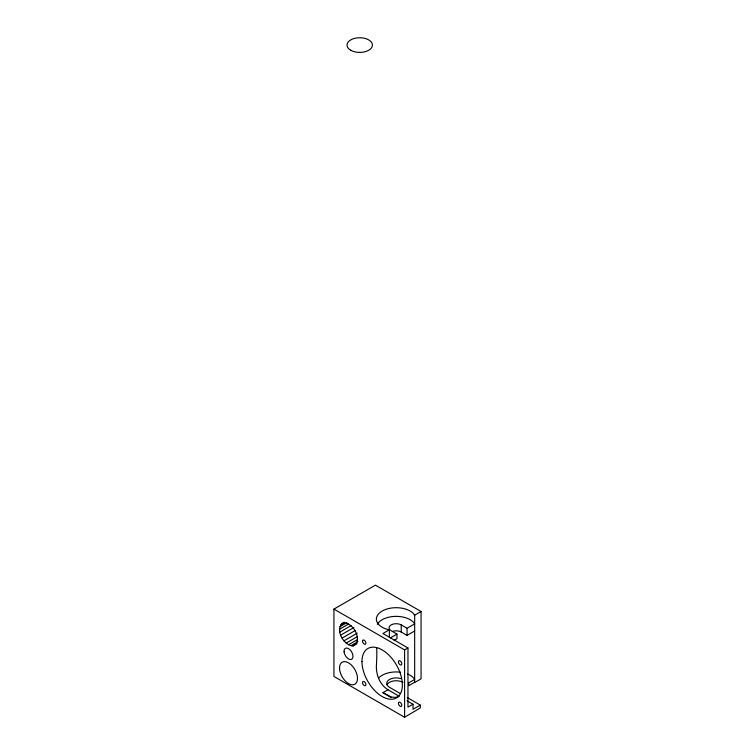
<?xml version="1.0" encoding="UTF-8"?>
<svg xmlns="http://www.w3.org/2000/svg" width="755" height="755" viewBox="0 0 755 755"><rect width="100%" height="100%" fill="white"/><g stroke="black" fill="none" stroke-linecap="round" stroke-linejoin="round"><path stroke-width="1.13" d="M342.166 623.413C352.651 620.327 363.853 640.929 353 645.969C343.119 645.459 333.719 627.924 344.195 622.252M414.665 682.275L408.738 685.71L408.738 682.86L414.665 679.424L412.985 677.301A19.828 11.448 0 0 0 407.681 674.055M407.275 697.573L420.28 705.095L420.28 707.945L404.595 717.25L333.936 676.452L333.936 609.106L375.433 585.144L421.064 611.493L421.064 678.839L414.665 682.539L414.665 615.183L412.985 613.069A19.828 11.448 0 0 0 381.671 611.342A19.828 11.448 0 0 0 386.9 629.255L389.372 629.793L389.372 637.38M340.741 624.734L344.79 622.403M339.844 626.716L346.932 622.63M339.542 629.226L348.65 623.97M339.844 632.086L350.981 625.659M340.741 635.097L353.906 627.499M342.166 638.069L355.331 630.472M344.025 640.787L357.19 633.19M346.196 643.071L357.323 636.644M348.517 644.77L357.625 639.504M350.839 645.751L357.927 641.665M353 645.969L357.049 643.628M389.372 629.793L382.927 633.511L407.964 647.96L407.964 707.142L413.013 704.226L413.013 709.275L420.28 705.095M414.665 615.183L421.064 611.493M390.316 637.918L396.951 634.096L396.951 638.758L394.11 640.4M396.951 634.096L391.137 630.736A7.135 4.124 0 0 1 391.137 624.904A7.135 4.124 0 0 1 401.235 624.904L407.049 628.264L414.665 623.866L412.985 621.742A19.828 11.448 0 0 0 393.742 616.457A19.828 11.448 0 0 0 377.321 624.3M392.619 631.378A7.135 4.124 0 0 1 401.235 632.029L407.049 635.389L414.665 630.991M333.936 609.106L404.595 649.904L407.964 647.96M398.848 696.487A28.548 16.487 60 0 1 390.75 696.808L382.927 692.694L387.985 689.768L398.999 696.129M407.011 700.753L413.013 704.226M382.927 692.694L391.099 697.412M400.273 693.524L389.457 687.267A9.513 5.493 0 0 1 388.636 680.038A9.513 5.493 0 0 1 400.943 678.622M387.985 689.768C379.973 684.785 376.235 675.319 376.368 666.146A18.639 1.444 -86.9 0 0 376.688 647.818M407.049 628.264L407.049 635.389M404.595 649.904L404.595 717.25M401.235 624.904L401.235 632.029M378.67 678.018A19.828 11.448 0 0 1 400.622 672.224M386.994 684.813A9.513 5.493 0 0 1 402.915 682.35M350.754 50.255A12.693 7.323 0 0 0 371.988 46.97A12.693 7.323 0 0 0 356.445 37.995A12.693 7.323 0 0 0 350.754 50.255M339.561 668.76A12.693 7.323 60 0 0 353.519 684.7A12.693 7.323 60 0 0 352.462 666.184A12.693 7.323 60 0 0 339.561 668.76M398.423 661.918A2.378 1.378 60 0 0 400.971 665.023A2.378 1.378 60 0 0 400.924 661.625A2.378 1.378 60 0 0 398.423 661.918M361.975 661.559A28.548 16.487 60 0 0 392.26 699.234A28.548 16.487 60 0 0 392.26 658.851A28.548 16.487 60 0 0 361.975 661.559M362.532 641.165A2.378 1.378 60 0 0 365.061 644.298A2.378 1.378 60 0 0 365.061 640.938A2.378 1.378 60 0 0 362.532 641.165M362.532 682.605A2.378 1.378 60 0 0 365.061 685.748A2.378 1.378 60 0 0 365.061 682.378A2.378 1.378 60 0 0 362.532 682.605M398.423 703.33A2.378 1.378 60 0 0 400.952 706.463A2.378 1.378 60 0 0 400.952 703.103A2.378 1.378 60 0 0 398.423 703.33M344.063 651.82A6.342 3.662 60 0 0 351.198 659.492A6.342 3.662 60 0 0 350.292 650.055A6.342 3.662 60 0 0 344.063 651.82"/></g></svg>
